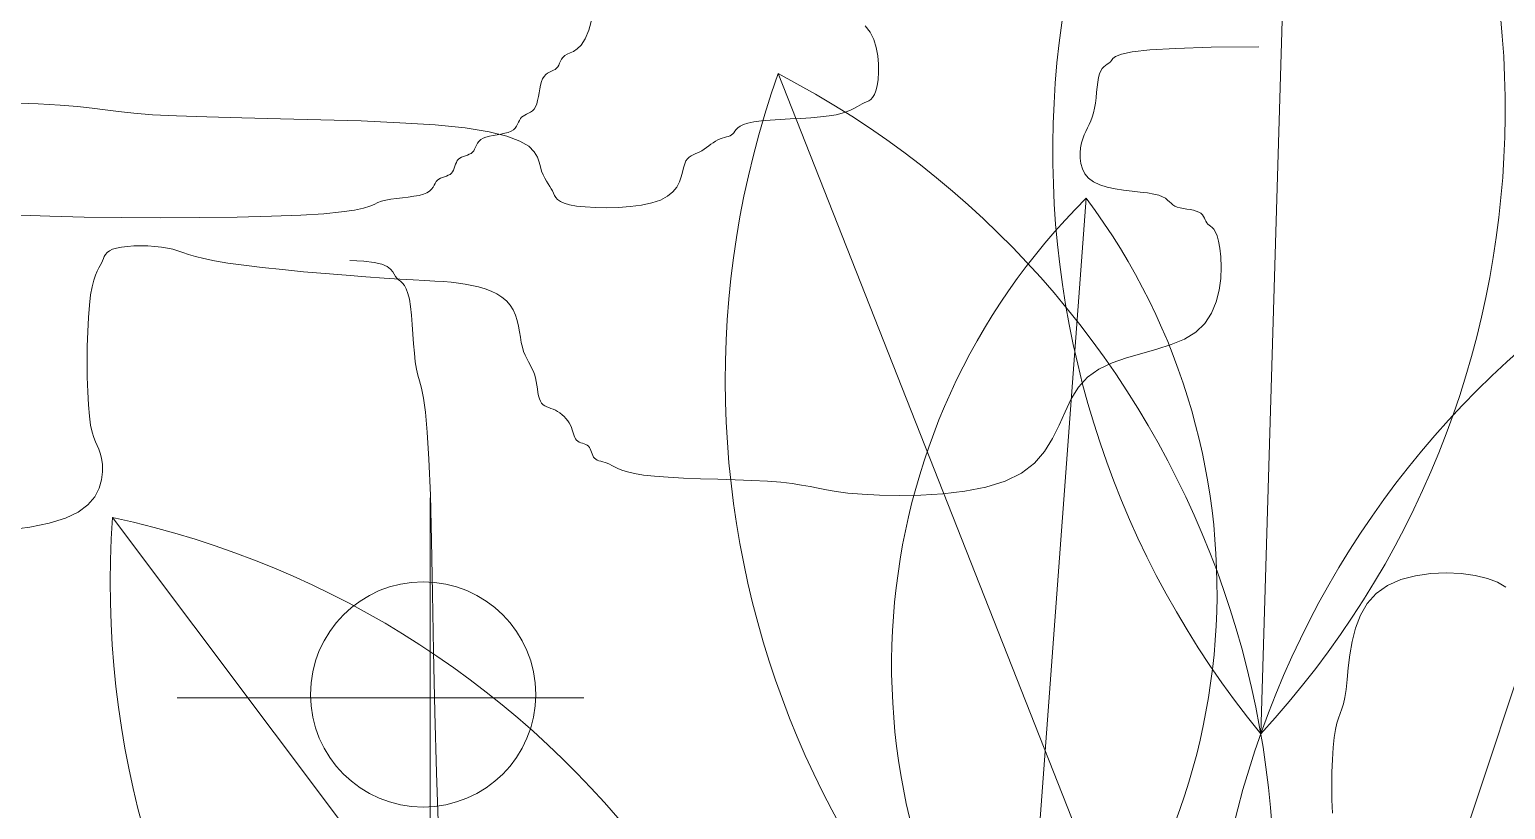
# Model space of a CAD drawing. Header units: millimetres. Extents: x 42 to 552, y 43 to 535.
# Drawn here: x 284.6512 to 284.7645, y 504.508 to 504.5679 of the extents above; entities that cross this region are included whole.
import ezdxf

# ---------------------------------------------------------------- set-up
doc = ezdxf.new("R2010")
doc.units = ezdxf.units.MM
doc.header["$LTSCALE"] = 0.75
doc.header["$MEASUREMENT"] = 0
doc.layers.add('Gramado', color=9, linetype='Continuous', lineweight=0)

# ---------------------------------------------------------------- blocks, each defined once
blk = doc.blocks.new('arbusto7vista')
for p, q in [((-0.4366321856655304, 0.7914119196475156), (-0.442236835807762, 0.605933018413694)), ((-0.5163606634823452, 0.7073706040454368), (-0.4482699433393691, 0.5347511128616844)), ((-0.3810045409790916, 0.680447189712666), (-0.4394167996755982, 0.5043170022373289)), ((-0.6185525790797612, 0.6391682694651308), (-0.5072094046101085, 0.4907212000931196)), ((-0.5022348687479052, 0.3842953704480294), (-0.5029959708919876, 0.3852596074803643)), ((-0.5016685512302388, 0.3831689253167951), (-0.5022348687479052, 0.3842953704480294)), ((-0.5012753758067845, 0.381934341452947), (-0.5016685512302388, 0.3831689253167951)), ((-0.5010336999452534, 0.3806456882228133), (-0.5012753758067845, 0.381934341452947)), ((-0.4636181405247726, 0.3809146772505585), (-0.4645226302214098, 0.3805699928180246)), ((-0.4619615657172176, 0.3812512514611655), (-0.4636181405247726, 0.3809146772505585)), ((-0.4592877817949272, 0.3815553847840079), (-0.4619615657172176, 0.3812512514611655)), ((-0.4553316647539702, 0.3818027465532339), (-0.4592877817949272, 0.3815553847840079)), ((-0.4498280905905006, 0.3819690061030485), (-0.4553316647539702, 0.3818027465532339)), ((-0.4425119353006721, 0.3820298327676142), (-0.4498280905905006, 0.3819690061030485)), ((-0.5009218811134133, 0.3793570349926796), (-0.5010336999452534, 0.3806456882228133)), ((-0.5009182767790321, 0.3781224511288457), (-0.5009218811134133, 0.3793570349926796)), ((-0.4665643180208292, 0.3786883993671069), (-0.466789770628651, 0.3783355918007629)), ((-0.4663172219626119, 0.3789601010539627), (-0.4665643180208292, 0.3786883993671069)), ((-0.4660593041792254, 0.3791750281371975), (-0.4663172219626119, 0.3789601010539627)), ((-0.4658013863958672, 0.3793575118926213), (-0.4660593041792254, 0.3791750281371975)), ((-0.4655542903376499, 0.3795318835960728), (-0.4658013863958672, 0.3793575118926213)), ((-0.4653288377297997, 0.3797224745233905), (-0.4655542903376499, 0.3795318835960728)), ((-0.4651358502974858, 0.3799536159504129), (-0.4653288377297997, 0.3797224745233905)), ((-0.4649401588110322, 0.3802415288293588), (-0.4651358502974858, 0.3799536159504129)), ((-0.4645226302214098, 0.3805699928180246), (-0.4649401588110322, 0.3802415288293588)), ((-0.5011491414736042, 0.3760317689652624), (-0.5010012444098493, 0.3769960059975972)), ((-0.5010012444098493, 0.3769960059975972), (-0.5009182767790321, 0.3781224511288457)), ((-0.4672569078200581, 0.3766157094185019), (-0.4673561055138293, 0.3758578254118703)), ((-0.4671360657578134, 0.3772978949702974), (-0.4672569078200581, 0.3766157094185019)), ((-0.4669827580609933, 0.3778773470791066), (-0.4671360657578134, 0.3772978949702974)), ((-0.466789770628651, 0.3783355918007629), (-0.4669827580609933, 0.3778773470791066)), ((-0.5021303063263929, 0.3739555033473323), (-0.5018390243878912, 0.3742636998637607)), ((-0.5018390243878912, 0.3742636998637607), (-0.501574795385153, 0.3746908484370266)), ((-0.501574795385153, 0.3746908484370266), (-0.5013430306398448, 0.3752693908699314)), ((-0.5013430306398448, 0.3752693908699314), (-0.5011491414736042, 0.3760317689652624)), ((-0.4675328528605291, 0.3742231019866864), (-0.4676320450456615, 0.3734003325444633)), ((-0.4674444801052857, 0.3750512779385389), (-0.4675328528605291, 0.3742231019866864)), ((-0.4673561055138293, 0.3758578254118703), (-0.4674444801052857, 0.3750512779385389)), ((-0.6342118953977263, 0.3734102953128513), (-0.6299663356157623, 0.3732634017945031)), ((-0.6299663356157623, 0.3732634017945031), (-0.6265918910466155, 0.3730705478609337)), ((-0.6265918910466155, 0.3730705478609337), (-0.6239208310707625, 0.3728452512095686)), ((-0.6239208310707625, 0.3728452512095686), (-0.621704265190175, 0.3725983260796824)), ((-0.621704265190175, 0.3725983260796824), (-0.61969330290691, 0.3723405867105214)), ((-0.61969330290691, 0.3723405867105214), (-0.6176390537229111, 0.3720828473413746)), ((-0.6176390537229111, 0.3720828473413746), (-0.6152926271402066, 0.3718359222114884)), ((-0.6152926271402066, 0.3718359222114884), (-0.6124051326607969, 0.3716106255601233)), ((-0.5074282155324283, 0.3716106255601233), (-0.5065093092633219, 0.3718359222114884)), ((-0.5065093092633219, 0.3718359222114884), (-0.5057527251994429, 0.3720828473413746)), ((-0.5057527251994429, 0.3720828473413746), (-0.5051314090278538, 0.3723405867105214)), ((-0.5051314090278538, 0.3723405867105214), (-0.5046183064355887, 0.3725983260796824)), ((-0.5046183064355887, 0.3725983260796824), (-0.5041863631097101, 0.3728452512095686)), ((-0.5041863631097101, 0.3728452512095686), (-0.503808524737309, 0.3730705478609337)), ((-0.503808524737309, 0.3730705478609337), (-0.5034577370054194, 0.3732634017945031)), ((-0.5034577370054194, 0.3732634017945031), (-0.503112356540214, 0.3734202081113409)), ((-0.503112356540214, 0.3734202081113409), (-0.5027723837241922, 0.3735661992739097)), ((-0.5027723837241922, 0.3735661992739097), (-0.5024432298790487, 0.3737338170849824)), ((-0.5024432298790487, 0.3737338170849824), (-0.5021303063263929, 0.3739555033473323)), ((-0.4679061727701708, 0.3718791531414922), (-0.4680991438295905, 0.371226702731775)), ((-0.4677528779268414, 0.3726100046000056), (-0.4679061727701708, 0.3718791531414922)), ((-0.4676320450456615, 0.3734003325444633), (-0.4677528779268414, 0.3726100046000056)), ((-0.6124051326607969, 0.3716106255601233), (-0.6087276797867105, 0.3714177716265539)), ((-0.6087276797867105, 0.3714177716265539), (-0.6040961451401188, 0.371262767581257)), ((-0.6040961451401188, 0.371262767581257), (-0.5986854738239913, 0.3711293923194887)), ((-0.5986854738239913, 0.3711293923194887), (-0.5927553780615256, 0.3709960176677356)), ((-0.5927553780615256, 0.3709960176677356), (-0.5865655700758907, 0.3708410154524557)), ((-0.5865655700758907, 0.3708410154524557), (-0.5803757620902559, 0.3706427575001356)), ((-0.5803757620902559, 0.3706427575001356), (-0.5744456663277901, 0.3703796156372476)), ((-0.5744456663277901, 0.3703796156372476), (-0.5690349950116627, 0.370029961690264)), ((-0.5690349950116627, 0.370029961690264), (-0.5644034603650709, 0.3695721674856713)), ((-0.5644034603650709, 0.3695721674856713), (-0.5607449447449255, 0.3689927154276944)), ((-0.5228162301705765, 0.3693144020894579), (-0.5225610281472086, 0.3695721414586188)), ((-0.5225610281472086, 0.3695721414586188), (-0.5221976107082469, 0.3698298808277656)), ((-0.5221976107082469, 0.3698298808277656), (-0.5216881031928153, 0.370076805957666)), ((-0.5216881031928153, 0.370076805957666), (-0.5209946309398958, 0.370302102609017)), ((-0.5209946309398958, 0.370302102609017), (-0.5200793192885556, 0.3704949565425864)), ((-0.5200793192885556, 0.3704949565425864), (-0.5189205257065055, 0.3706481582655101)), ((-0.5189205257065055, 0.3706481582655101), (-0.5175615361764301, 0.3707689172706381)), ((-0.5175615361764301, 0.3707689172706381), (-0.516061868809544, 0.370868047797245)), ((-0.516061868809544, 0.370868047797245), (-0.5144810417172323, 0.3709563640845772)), ((-0.5144810417172323, 0.3709563640845772), (-0.512878573010795, 0.3710446803719094)), ((-0.512878573010795, 0.3710446803719094), (-0.5113139808015035, 0.3711438108985021)), ((-0.5113139808015035, 0.3711438108985021), (-0.5098467832007145, 0.3712645699036301)), ((-0.5098467832007145, 0.3712645699036301), (-0.5085364983196996, 0.3714177716265539)), ((-0.5085364983196996, 0.3714177716265539), (-0.5074282155324283, 0.3716106255601233)), ((-0.4688295483068146, 0.3695721447119951), (-0.4690874442086397, 0.3690494645634601)), ((-0.468571652404961, 0.3700948260805461), (-0.4688295483068146, 0.3695721447119951)), ((-0.4683245773101987, 0.37063913623264), (-0.468571652404961, 0.3700948260805461)), ((-0.4680991438295905, 0.371226702731775), (-0.4683245773101987, 0.37063913623264)), ((-0.5607449447449255, 0.3689927154276944), (-0.55799001104333, 0.3683105302317387)), ((-0.55799001104333, 0.3683105302317387), (-0.5560033922860725, 0.3675526471909478)), ((-0.5560033922860725, 0.3675526471909478), (-0.5546498214989697, 0.3667461015984941)), ((-0.5266586243791664, 0.3670614991184635), (-0.5263123361358168, 0.3673084103198079)), ((-0.5263123361358168, 0.3673084103198079), (-0.5259660506467867, 0.3675336942626473)), ((-0.5259660506467867, 0.3675336942626473), (-0.5256197683711434, 0.3677265373177221)), ((-0.5256197683711434, 0.3677265373177221), (-0.5252743913488018, 0.3678797304496868)), ((-0.5252743913488018, 0.3678797304496868), (-0.524934427943407, 0.3680004829988945)), ((-0.524934427943407, 0.3680004829988945), (-0.5246052880993943, 0.368099608899584)), ((-0.5246052880993943, 0.368099608899584), (-0.5242923817612279, 0.3681879220860367)), ((-0.5242923817612279, 0.3681879220860367), (-0.5240011188734286, 0.3682762364925054)), ((-0.5240011188734286, 0.3682762364925054), (-0.5237369093804887, 0.3683753660532574)), ((-0.5237369093804887, 0.3683753660532574), (-0.5235051632268437, 0.3684961247025598)), ((-0.5235051632268437, 0.3684961247025598), (-0.5233112903569861, 0.3686493263746513)), ((-0.5233112903569861, 0.3686493263746513), (-0.5231534866145182, 0.3688421803082065)), ((-0.5231534866145182, 0.3688421803082065), (-0.5230010914393688, 0.3690674769595716)), ((-0.5230010914393688, 0.3690674769595716), (-0.5228162301705765, 0.3693144020894579)), ((-0.4697529238434299, 0.3672651558027837), (-0.4699008079772113, 0.3665343152227649)), ((-0.4695599527840386, 0.3679175976723741), (-0.4697529238434299, 0.3672651558027837)), ((-0.469334519303402, 0.3685051580714287), (-0.4695599527840386, 0.3679175976723741)), ((-0.4690874442086397, 0.3690494645634601), (-0.469334519303402, 0.3685051580714287)), ((-0.5546498214989697, 0.3667461015984941), (-0.5537940317078665, 0.3659179287475069)), ((-0.5537940317078665, 0.3659179287475069), (-0.5533007559385794, 0.365095163931187)), ((-0.5533007559385794, 0.365095163931187), (-0.5530347272169536, 0.3643048424426638)), ((-0.5302730710245669, 0.3648428808890571), (-0.530008840568172, 0.3651060217860902)), ((-0.530008840568172, 0.3651060217860902), (-0.5297175557988396, 0.3653042778575468)), ((-0.5297175557988396, 0.3653042778575468), (-0.5294046275791402, 0.3654592769719471)), ((-0.5294046275791402, 0.3654592769719471), (-0.5290754667716726, 0.365592646997797)), ((-0.5290754667716726, 0.365592646997797), (-0.5287354842390357, 0.3657260158036451)), ((-0.5287354842390357, 0.3657260158036451), (-0.5283900908438284, 0.3658810112579829)), ((-0.5283900908438284, 0.3658810112579829), (-0.528043795714666, 0.3660738543130577)), ((-0.528043795714666, 0.3660738543130577), (-0.527697501044571, 0.3662991382558971)), ((-0.527697501044571, 0.3662991382558971), (-0.5273512072925826, 0.3665460494572415)), ((-0.5273512072925826, 0.3665460494572415), (-0.527004914917768, 0.3668037742878596)), ((-0.527004914917768, 0.3668037742878596), (-0.5266586243791664, 0.3670614991184635)), ((-0.4699008079772113, 0.3665343152227649), (-0.469983765891385, 0.365743999986833)), ((-0.469983765891385, 0.365743999986833), (-0.4699801545946798, 0.3649212444731376)), ((-0.5530347272169536, 0.3643048424426638), (-0.5528606785687771, 0.3635739995751095)), ((-0.5528606785687771, 0.3635739995751095), (-0.5526676911364632, 0.3629233623154278)), ((-0.5526676911364632, 0.3629233623154278), (-0.552442238528613, 0.3623484244256048)), ((-0.5312181600937151, 0.3620402435152528), (-0.5310161603717631, 0.3627810049763838)), ((-0.5310161603717631, 0.3627810049763838), (-0.5308574438780909, 0.3634568822219393)), ((-0.5308574438780909, 0.3634568822219393), (-0.5306987255482056, 0.3640354331441387)), ((-0.5306987255482056, 0.3640354331441387), (-0.5305048363054539, 0.3644932272979133)), ((-0.5305048363054539, 0.3644932272979133), (-0.5302730710245669, 0.3648428808890571)), ((-0.4699801545946798, 0.3649212444731376), (-0.4698683310958245, 0.3640930830598421)), ((-0.4698683310958245, 0.3640930830598421), (-0.4696266524034627, 0.3632865501250677)), ((-0.4696266524034627, 0.3632865501250677), (-0.4692334755263232, 0.3625286800469638)), ((-0.552442238528613, 0.3623484244256048), (-0.5521951424704241, 0.3618383713613724)), ((-0.5521951424704241, 0.3618383713613724), (-0.5519372246870375, 0.3613823885784484)), ((-0.5519372246870375, 0.3613823885784484), (-0.551679306903651, 0.3609696615325646)), ((-0.551679306903651, 0.3609696615325646), (-0.5514322108454621, 0.3605893756794529)), ((-0.5514322108454621, 0.3605893756794529), (-0.5512067582376119, 0.3602307164748453)), ((-0.5325167092742049, 0.3597530749162701), (-0.5319251494804291, 0.3604938363774011)), ((-0.5319251494804291, 0.3604938363774011), (-0.5315067281084396, 0.3612670399463269)), ((-0.5315067281084396, 0.3612670399463269), (-0.5312181600937151, 0.3620402435152528)), ((-0.4692334755263232, 0.3625286800469638), (-0.4686671574731065, 0.361846507203694)), ((-0.4686671574731065, 0.361846507203694), (-0.4679060552525129, 0.3612670659733794)), ((-0.4679060552525129, 0.3612670659733794), (-0.4669411508367034, 0.3608092803597316)), ((-0.4669411508367034, 0.3608092803597316), (-0.4658139260519363, 0.3604596328686824)), ((-0.4658139260519363, 0.3604596328686824), (-0.4645784876877883, 0.3601964956316976)), ((-0.5512067582376119, 0.3602307164748453), (-0.551013770805298, 0.3598828693744736)), ((-0.551013770805298, 0.3598828693744736), (-0.5508550524753844, 0.3595377234955492)), ((-0.5508550524753844, 0.3595377234955492), (-0.5506963359817121, 0.3591979826012306)), ((-0.5506963359817121, 0.3591979826012306), (-0.5504943362597601, 0.3588690541161412)), ((-0.5504943362597601, 0.3588690541161412), (-0.5502057682450356, 0.3585563454649332)), ((-0.5502057682450356, 0.3585563454649332), (-0.5497873468730461, 0.3582652640722301)), ((-0.5497873468730461, 0.3582652640722301), (-0.5491957870792703, 0.3580012173626841)), ((-0.5357432309195644, 0.3580426549171278), (-0.5343923843849723, 0.3584986467485152)), ((-0.5343923843849723, 0.3584986467485152), (-0.5333246925542028, 0.3590771976707146)), ((-0.5333246925542028, 0.3590771976707146), (-0.5325167092742049, 0.3597530749162701)), ((-0.4645784876877883, 0.3601964956316976), (-0.4632889425339783, 0.3599982407802571)), ((-0.4632889425339783, 0.3599982407802571), (-0.4619993973801968, 0.3598432404458407)), ((-0.4619993973801968, 0.3598432404458407), (-0.4607639590160488, 0.3597098667599283)), ((-0.4607639590160488, 0.3597098667599283), (-0.4596367342312533, 0.3595764918539999)), ((-0.4596367342312533, 0.3595764918539999), (-0.4586718298154722, 0.3594214878595352)), ((-0.4586718298154722, 0.3594214878595352), (-0.4579080223165874, 0.3592286339259658)), ((-0.4579080223165874, 0.3592286339259658), (-0.4573227673154463, 0.3590033372746149)), ((-0.4573227673154463, 0.3590033372746149), (-0.456878190151059, 0.3587564121447144)), ((-0.456878190151059, 0.3587564121447144), (-0.4565364161624643, 0.3584986727755677)), ((-0.4565364161624643, 0.3584986727755677), (-0.4562595706887294, 0.3582409334064067)), ((-0.4562595706887294, 0.3582409334064067), (-0.4560097790688928, 0.3579940082765205)), ((-0.5491957870792703, 0.3580012173626841), (-0.5483878037992724, 0.3577696127609329)), ((-0.5483878037992724, 0.3577696127609329), (-0.5473201119685314, 0.3575758576916002)), ((-0.5473201119685314, 0.3575758576916002), (-0.5459692654339108, 0.3574262606642549)), ((-0.5459692654339108, 0.3574262606642549), (-0.5443911736878704, 0.3573307345282473)), ((-0.5443911736878704, 0.3573307345282473), (-0.5426615851341978, 0.3573000932178161)), ((-0.5426615851341978, 0.3573000932178161), (-0.5408562481767376, 0.3573451506672143)), ((-0.5408562481767376, 0.3573451506672143), (-0.5390509112192774, 0.3574767208107374)), ((-0.5390509112192774, 0.3574767208107374), (-0.5373213226656048, 0.3577056175826101)), ((-0.5373213226656048, 0.3577056175826101), (-0.5357432309195644, 0.3580426549171278)), ((-0.4560097790688928, 0.3579940082765205), (-0.4557491666419651, 0.3577687116251553)), ((-0.4557491666419651, 0.3577687116251553), (-0.4554398587470132, 0.3575758576916002)), ((-0.4554398587470132, 0.3575758576916002), (-0.4550539002552796, 0.3574226560195086)), ((-0.4550539002552796, 0.3574226560195086), (-0.4546030141668211, 0.3573018973702204)), ((-0.4546030141668211, 0.3573018973702204), (-0.4541088430138416, 0.3572027678094685)), ((-0.4541088430138416, 0.3572027678094685), (-0.4535930293286299, 0.3571144534029855)), ((-0.4535930293286299, 0.3571144534029855), (-0.4530772156434182, 0.3570261402165329)), ((-0.4530772156434182, 0.3570261402165329), (-0.452583044490467, 0.3569270143158434)), ((-0.452583044490467, 0.3569270143158434), (-0.4521321584019802, 0.3568062617666357)), ((-0.4521321584019802, 0.3568062617666357), (-0.4517461999102466, 0.3566530686346709)), ((-0.4517461999102466, 0.3566530686346709), (-0.451440499180535, 0.3564602255796103)), ((-0.451440499180535, 0.3564602255796103), (-0.4512051369101187, 0.3562349416367567)), ((-0.4512051369101187, 0.3562349416367567), (-0.4510238814293928, 0.3559880304354124)), ((-0.4510238814293928, 0.3559880304354124), (-0.4508805010686672, 0.3557303056048084)), ((-0.4508805010686672, 0.3557303056048084), (-0.4507587641583086, 0.3554725807741903)), ((-0.4507587641583086, 0.3554725807741903), (-0.4506424390286554, 0.355225669572846)), ((-0.4506424390286554, 0.355225669572846), (-0.4505152940100174, 0.3550003856300066)), ((-0.4505152940100174, 0.3550003856300066), (-0.4503610974327614, 0.3548075425749317)), ((-0.4503610974327614, 0.3548075425749317), (-0.4501681263733417, 0.3546489424758335)), ((-0.4501681263733417, 0.3546489424758335), (-0.4499426928927051, 0.3544903411567191)), ((-0.4499426928927051, 0.3544903411567191), (-0.4496956177979428, 0.3542884828805484)), ((-0.4496956177979428, 0.3542884828805484), (-0.4494377218961176, 0.3540001119102669)), ((-0.4494377218961176, 0.3540001119102669), (-0.4491798259942925, 0.3535819725088487)), ((-0.6162809275192558, 0.3513758500084663), (-0.6171890309608727, 0.3512677076158184)), ((-0.6152754313053492, 0.3514407354440579), (-0.6162809275192558, 0.3513758500084663)), ((-0.6142104178982493, 0.3514623639225931), (-0.6152754313053492, 0.3514407354440579)), ((-0.6131237628770236, 0.3514407354440579), (-0.6142104178982493, 0.3514623639225931)), ((-0.6120533418206833, 0.3513758500084663), (-0.6131237628770236, 0.3514407354440579)), ((-0.6110370303083812, 0.3512677076158184), (-0.6120533418206833, 0.3513758500084663)), ((-0.4491798259942925, 0.3535819725088487), (-0.4489327508995302, 0.3529908089392251)), ((-0.4489327508995302, 0.3529908089392251), (-0.4487073174188936, 0.3521833654643842)), ((-0.4487073174188936, 0.3521833654643842), (-0.4485143463594738, 0.3511163863472433)), ((-0.6201144222123105, 0.3491544424621509), (-0.6202704224104423, 0.3488092965832266)), ((-0.6199746518476275, 0.3494941833564695), (-0.6201144222123105, 0.3491544424621509)), ((-0.6198240579215906, 0.3498231118415589), (-0.6199746518476275, 0.3494941833564695)), ((-0.6196355870392836, 0.3501358204927669), (-0.6198240579215906, 0.3498231118415589)), ((-0.6193821858059323, 0.3504269018854558), (-0.6196355870392836, 0.3501358204927669)), ((-0.6190368008267058, 0.3506909485950018), (-0.6193821858059323, 0.3504269018854558)), ((-0.6185723787067161, 0.3509225531967672), (-0.6190368008267058, 0.3506909485950018)), ((-0.6179618660511608, 0.3511163082661), (-0.6185723787067161, 0.3509225531967672)), ((-0.6171890309608727, 0.3512677076158184), (-0.6179618660511608, 0.3511163082661)), ((-0.6101127039190999, 0.3511163082661), (-0.6110370303083812, 0.3512677076158184)), ((-0.6092993005954384, 0.3509225531967672), (-0.6101127039190999, 0.3511163082661)), ((-0.6085400077338647, 0.3506909485950018), (-0.6092993005954384, 0.3509225531967672)), ((-0.6077590750943784, 0.3504269018854558), (-0.6085400077338647, 0.3506909485950018)), ((-0.606880752436922, 0.3501358204927669), (-0.6077590750943784, 0.3504269018854558)), ((-0.6058292895215232, 0.3498231118415589), (-0.606880752436922, 0.3501358204927669)), ((-0.6045289361080961, 0.3494941833564695), (-0.6058292895215232, 0.3498231118415589)), ((-0.6029039419566686, 0.3491544424621509), (-0.6045289361080961, 0.3494941833564695)), ((-0.6008785568271833, 0.3488092965832266), (-0.6029039419566686, 0.3491544424621509)), ((-0.4485143463594738, 0.3511163863472433), (-0.4483700693144215, 0.3497664414477839)), ((-0.4483700693144215, 0.3497664414477839), (-0.448312361021209, 0.3481894030138193)), ((-0.6211937979470576, 0.3469637314829015), (-0.6214516938489112, 0.346177923705028)), ((-0.6209359020452325, 0.3475765163126141), (-0.6211937979470576, 0.3469637314829015)), ((-0.6206888269504702, 0.348059534541207), (-0.6209359020452325, 0.3475765163126141)), ((-0.6204633934698336, 0.3484560425157213), (-0.6206888269504702, 0.348059534541207)), ((-0.6202704224104423, 0.3488092965832266), (-0.6204633934698336, 0.3484560425157213)), ((-0.5984076911161935, 0.3484641529918378), (-0.6008785568271833, 0.3488092965832266)), ((-0.5955688977664977, 0.3481244183500962), (-0.5984076911161935, 0.3484641529918378)), ((-0.5924703903573914, 0.3477954991676597), (-0.5955688977664977, 0.3481244183500962)), ((-0.5892203824682269, 0.347482801954115), (-0.5924703903573914, 0.3477954991676597)), ((-0.5859270876783853, 0.3471917332191055), (-0.5892203824682269, 0.347482801954115)), ((-0.582698719567162, 0.3469276994722463), (-0.5859270876783853, 0.3471917332191055)), ((-0.5796434917139095, 0.3466961072231669), (-0.582698719567162, 0.3469276994722463)), ((-0.448312361021209, 0.3481894030138193), (-0.4483845070033396, 0.3464609688901987)), ((-0.6216987689436735, 0.345175836631924), (-0.6219242024242817, 0.3439142139165341)), ((-0.6214516938489112, 0.346177923705028), (-0.6216987689436735, 0.345175836631924)), ((-0.5768696176979802, 0.3465023629814965), (-0.5796434917139095, 0.3466961072231669)), ((-0.5744591595908162, 0.3463491698495318), (-0.5768696176979802, 0.3465023629814965)), ((-0.5723895734322468, 0.3462284173003241), (-0.5744591595908162, 0.3463491698495318)), ((-0.5706121637543049, 0.3461292913996346), (-0.5723895734322468, 0.3462284173003241)), ((-0.5690782350889094, 0.3460409782131819), (-0.5706121637543049, 0.3461292913996346)), ((-0.5677390919680647, 0.3459526638067132), (-0.5690782350889094, 0.3460409782131819)), ((-0.5665460389237467, 0.3458535342459612), (-0.5677390919680647, 0.3459526638067132)), ((-0.5654503804879027, 0.3457327755966588), (-0.5665460389237467, 0.3458535342459612)), ((-0.5644034211925089, 0.3455795739245673), (-0.5654503804879027, 0.3457327755966588)), ((-0.5633672866826487, 0.3453840165328614), (-0.5644034211925089, 0.3455795739245673)), ((-0.5623473870558087, 0.34513979567447), (-0.5633672866826487, 0.3453840165328614)), ((-0.5613599535226399, 0.3448415048397635), (-0.5623473870558087, 0.34513979567447)), ((-0.5604212172936798, 0.344483737519127), (-0.5613599535226399, 0.3448415048397635)), ((-0.4486297927844021, 0.3446568369217573), (-0.4490915038879564, 0.3428527049533017)), ((-0.4483845070033396, 0.3464609688901987), (-0.4486297927844021, 0.3446568369217573)), ((-0.6221171734837014, 0.3423497992118314), (-0.6222686647826663, 0.3404618653783587)), ((-0.6219242024242817, 0.3439142139165341), (-0.6221171734837014, 0.3423497992118314)), ((-0.5595474095795794, 0.344061087202931), (-0.5604212172936798, 0.344483737519127)), ((-0.558754761590933, 0.3435681473815606), (-0.5595474095795794, 0.344061087202931)), ((-0.5580595045383347, 0.3429995115453721), (-0.558754761590933, 0.3435681473815606)), ((-0.5574778696324074, 0.3423497731847789), (-0.5580595045383347, 0.3429995115453721)), ((-0.5570197757932647, 0.3416180314181503), (-0.5574778696324074, 0.3423497731847789)), ((-0.4490915038879564, 0.3428527049533017), (-0.4498129258374775, 0.3411242708296811)), ((-0.6222686647826663, 0.3404618653783587), (-0.6223768728533798, 0.338319802107236)), ((-0.5566698927791549, 0.3408214078759784), (-0.5570197757932647, 0.3416180314181503)), ((-0.5564065780578176, 0.3399815298167823), (-0.5566698927791549, 0.3408214078759784)), ((-0.4498129258374775, 0.3411242708296811), (-0.4508373441566107, 0.3395472323957307)), ((-0.6223768728533798, 0.338319802107236), (-0.6224417976957852, 0.3360155282971817)), ((-0.5562081890969921, 0.3391200244990813), (-0.5564065780578176, 0.3399815298167823)), ((-0.5560530833644464, 0.3382585191813803), (-0.5562081890969921, 0.3391200244990813)), ((-0.5559196183279198, 0.3374186411221842), (-0.5560530833644464, 0.3382585191813803)), ((-0.4522080443688026, 0.3381972874962571), (-0.4539448657680509, 0.3371240001745548)), ((-0.4508373441566107, 0.3395472323957307), (-0.4522080443688026, 0.3381972874962571)), ((-0.6224417976957852, 0.3360155282971817), (-0.6224634393099393, 0.3336409628469141)), ((-0.5557861514552087, 0.3366220175800123), (-0.5559196183279198, 0.3374186411221842)), ((-0.5556310402140241, 0.3358902758133837), (-0.5557861514552087, 0.3366220175800123)), ((-0.5554380527817102, 0.3352387351304031), (-0.5556310402140241, 0.3358902758133837)), ((-0.4581976433998705, 0.3355613798112813), (-0.4605188159240754, 0.3349098368407653)), ((-0.4559738627297918, 0.3362723992677275), (-0.4581976433998705, 0.3355613798112813)), ((-0.4539448657680509, 0.3371240001745548), (-0.4559738627297918, 0.3362723992677275)), ((-0.6224634393099393, 0.3336409628469141), (-0.6224417976957852, 0.3312880246551657)), ((-0.55521260017386, 0.3346574830375886), (-0.5554380527817102, 0.3352387351304031)), ((-0.5549655041156711, 0.3341302990910577), (-0.55521260017386, 0.3346574830375886)), ((-0.5547075863322846, 0.3336409628469141), (-0.5549655041156711, 0.3341302990910577)), ((-0.554449668548898, 0.3331732538613039), (-0.5547075863322846, 0.3336409628469141)), ((-0.4650637691183874, 0.3334607604996762), (-0.4670927660801283, 0.3325010172001868)), ((-0.4628399884483088, 0.3342366653917139), (-0.4650637691183874, 0.3334607604996762)), ((-0.4605188159240754, 0.3349098368407653), (-0.4628399884483088, 0.3342366653917139)), ((-0.6224417976957852, 0.3312880246551657), (-0.6223768728533798, 0.3290486326206548)), ((-0.5542025724907091, 0.3327109516903022), (-0.554449668548898, 0.3331732538613039)), ((-0.5539771198828589, 0.3322378358900551), (-0.5542025724907091, 0.3327109516903022)), ((-0.553784132450545, 0.3317376860166661), (-0.5539771198828589, 0.3322378358900551)), ((-0.5536308246771853, 0.3311996884917079), (-0.553784132450545, 0.3317376860166661)), ((-0.5535099820793903, 0.3306346571986154), (-0.5536308246771853, 0.3311996884917079)), ((-0.4688295874793766, 0.3312763305287802), (-0.4702129125020633, 0.3297335316957373)), ((-0.4670927660801283, 0.3325010172001868), (-0.4688295874793766, 0.3312763305287802)), ((-0.6223768728533798, 0.3290486326206548), (-0.6222686647826663, 0.3270147056420853)), ((-0.5534107829319339, 0.3300588128862785), (-0.5535099820793903, 0.3306346571986154)), ((-0.5533224055096468, 0.329488376303587), (-0.5534107829319339, 0.3300588128862785)), ((-0.5532340280873882, 0.3289395681994165), (-0.5533224055096468, 0.329488376303587)), ((-0.5531348289399318, 0.3284286093226712), (-0.5532340280873882, 0.3289395681994165)), ((-0.4702129125020633, 0.3297335316957373), (-0.4713257044944896, 0.3279311966104217)), ((-0.6222686647826663, 0.3270147056420853), (-0.6221171734837014, 0.3252781626182184)), ((-0.5530139863421084, 0.3279717204222266), (-0.5531348289399318, 0.3284286093226712)), ((-0.5528606785687771, 0.327585122247001), (-0.5530139863421084, 0.3279717204222266)), ((-0.5526667894025366, 0.3272796285787081), (-0.5528606785687771, 0.327585122247001)), ((-0.5524350246572283, 0.3270444253306124), (-0.5526667894025366, 0.3272796285787081)), ((-0.5521707956545185, 0.3268632914488308), (-0.5524350246572283, 0.3270444253306124)), ((-0.5518795137159884, 0.3267200058794373), (-0.5521707956545185, 0.3268632914488308)), ((-0.5515665901633326, 0.326598347568563), (-0.5518795137159884, 0.3267200058794373)), ((-0.5512374363181891, 0.3264820954623104), (-0.5515665901633326, 0.326598347568563)), ((-0.5508974635021957, 0.3263550285067822), (-0.5512374363181891, 0.3264820954623104)), ((-0.4713257044944896, 0.3279311966104217), (-0.4722869978431277, 0.3259558373569149)), ((-0.6221171734837014, 0.3252781626182184), (-0.6219242024242817, 0.3239029863238159)), ((-0.5505520830369619, 0.3262009256480951), (-0.5508974635021957, 0.3263550285067822)), ((-0.5502067060146487, 0.3260071705787482), (-0.5505520830369619, 0.3262009256480951)), ((-0.5498667426092254, 0.325775565976997), (-0.5502067060146487, 0.3260071705787482)), ((-0.5495376027652128, 0.3255115192674509), (-0.5498667426092254, 0.325775565976997)), ((-0.5492246964270748, 0.3252204378747479), (-0.5495376027652128, 0.3255115192674509)), ((-0.5489334335392755, 0.3249077292235398), (-0.5492246964270748, 0.3252204378747479)), ((-0.5486692240463071, 0.3245788007384505), (-0.5489334335392755, 0.3249077292235398)), ((-0.5484374778926622, 0.3242390598441318), (-0.5486692240463071, 0.3245788007384505)), ((-0.548243605022833, 0.3238939139652075), (-0.5484374778926622, 0.3242390598441318)), ((-0.4722869978431277, 0.3259558373569149), (-0.4732158269343074, 0.3238939660193125)), ((-0.6219242024242817, 0.3239029863238159), (-0.6216987689436735, 0.322841415037999)), ((-0.6216987689436735, 0.322841415037999), (-0.6214516938489112, 0.3220177509159328)), ((-0.6214516938489112, 0.3220177509159328), (-0.6211937979470576, 0.321356296112782)), ((-0.5480903101795036, 0.3235487703738187), (-0.548243605022833, 0.3238939139652075)), ((-0.5479694772983237, 0.3232090357320914), (-0.5480903101795036, 0.3235487703738187)), ((-0.5478702851131629, 0.3228801165496407), (-0.5479694772983237, 0.3232090357320914)), ((-0.5477819123579479, 0.3225674193360959), (-0.5478702851131629, 0.3228801165496407)), ((-0.5476935377664915, 0.3222763506010864), (-0.5477819123579479, 0.3225674193360959)), ((-0.5475943400727203, 0.3220123168542415), (-0.5476935377664915, 0.3222763506010864)), ((-0.5474734980104756, 0.321780724605162), (-0.5475943400727203, 0.3220123168542415)), ((-0.4732158269343074, 0.3238939660193125), (-0.4742312261544726, 0.3218320946817101)), ((-0.6211937979470576, 0.321356296112782), (-0.6209359020452325, 0.3207813527837118)), ((-0.6209359020452325, 0.3207813527837118), (-0.6206888269504702, 0.3202172230839011)), ((-0.6206888269504702, 0.3202172230839011), (-0.6204633934698336, 0.3195882091685149)), ((-0.5473201903136271, 0.3215869803634774), (-0.5474734980104756, 0.321780724605162)), ((-0.5471272028813132, 0.3214337872315127), (-0.5473201903136271, 0.3215869803634774)), ((-0.546901750273463, 0.3213130346823192), (-0.5471272028813132, 0.3214337872315127)), ((-0.5466546542152741, 0.3212139087816155), (-0.546901750273463, 0.3213130346823192)), ((-0.5463967364318876, 0.3211255955951628), (-0.5466546542152741, 0.3212139087816155)), ((-0.546138818648501, 0.3210372811886941), (-0.5463967364318876, 0.3211255955951628)), ((-0.5458917225903122, 0.3209381516279421), (-0.546138818648501, 0.3210372811886941)), ((-0.5456662699824619, 0.320817392978654), (-0.5458917225903122, 0.3209381516279421)), ((-0.545473282550148, 0.3206641913065624), (-0.5456662699824619, 0.320817392978654)), ((-0.5453199748532995, 0.320471337372993), (-0.545473282550148, 0.3206641913065624)), ((-0.5451991327910548, 0.3202460407216421), (-0.5453199748532995, 0.320471337372993)), ((-0.5450999350972836, 0.3199991155917417), (-0.5451991327910548, 0.3202460407216421)), ((-0.5450115605058272, 0.3197413762225949), (-0.5450999350972836, 0.3199991155917417)), ((-0.5449231877506122, 0.3194836368534339), (-0.5450115605058272, 0.3197413762225949)), ((-0.4754522298900383, 0.3198567354281892), (-0.47699787252742, 0.3180544003428736)), ((-0.4742312261544726, 0.3218320946817101), (-0.4754522298900383, 0.3198567354281892)), ((-0.6204633934698336, 0.3195882091685149), (-0.6202704224104423, 0.3188186131927182)), ((-0.6202704224104423, 0.3188186131927182), (-0.6201297524540905, 0.3178543652818888)), ((-0.6201297524540905, 0.3178543652818888), (-0.6200972937818108, 0.3167279074421288)), ((-0.5448239955654515, 0.3192367117235477), (-0.5449231877506122, 0.3194836368534339)), ((-0.5447031626842715, 0.3190114150721826), (-0.5448239955654515, 0.3192367117235477)), ((-0.5445498678409422, 0.3188185611386274), (-0.5447031626842715, 0.3190114150721826)), ((-0.544355994971113, 0.3186653594665358), (-0.5445498678409422, 0.3188185611386274)), ((-0.544124248817468, 0.3185446008172335), (-0.544355994971113, 0.3186653594665358)), ((-0.5438600393244997, 0.3184454712564957), (-0.544124248817468, 0.3185446008172335)), ((-0.5435687764367003, 0.3183571568500128), (-0.5438600393244997, 0.3184454712564957)), ((-0.5432558700985624, 0.3182688436635601), (-0.5435687764367003, 0.3183571568500128)), ((-0.5429267302545213, 0.3181697177628706), (-0.5432558700985624, 0.3182688436635601)), ((-0.5425867668491264, 0.3180489652136629), (-0.5429267302545213, 0.3181697177628706)), ((-0.5422413898268132, 0.3178957720816982), (-0.5425867668491264, 0.3180489652136629)), ((-0.5418869916398137, 0.3177029290266233), (-0.5422413898268132, 0.3178957720816982)), ((-0.5414838947714316, 0.317477645083784), (-0.5418869916398137, 0.3177029290266233)), ((-0.5409834042126533, 0.3172307338824396), (-0.5414838947714316, 0.317477645083784)), ((-0.47699787252742, 0.3180544003428736), (-0.4789871884530328, 0.3165116015098448)), ((-0.6202379744493953, 0.315493309649753), (-0.6206167225126649, 0.3142046418810622)), ((-0.6200972937818108, 0.3167279074421288), (-0.6202379744493953, 0.315493309649753)), ((-0.5403368249545224, 0.3169730090518357), (-0.5409834042126533, 0.3172307338824396)), ((-0.5394954619880821, 0.3167152842212175), (-0.5403368249545224, 0.3169730090518357)), ((-0.5384106203043473, 0.3164683730198732), (-0.5394954619880821, 0.3167152842212175)), ((-0.5370336048943045, 0.3162430890770338), (-0.5384106203043473, 0.3164683730198732)), ((-0.5353157207490256, 0.316050246021959), (-0.5370336048943045, 0.3162430890770338)), ((-0.5332326205170261, 0.3158970528899943), (-0.5353157207490256, 0.316050246021959)), ((-0.5308573474768536, 0.3157763003407865), (-0.5332326205170261, 0.3158970528899943)), ((-0.5282872925645847, 0.315677174440097), (-0.5308573474768536, 0.3157763003407865)), ((-0.5256198467162392, 0.3155888612536444), (-0.5282872925645847, 0.315677174440097)), ((-0.522952400867922, 0.3155005468471757), (-0.5256198467162392, 0.3155888612536444)), ((-0.5203823459556247, 0.3154014172864237), (-0.522952400867922, 0.3155005468471757)), ((-0.5180070729154522, 0.3152806586371355), (-0.5203823459556247, 0.3154014172864237)), ((-0.5159239726834528, 0.315127456965044), (-0.5180070729154522, 0.3152806586371355)), ((-0.5141952671955607, 0.3149346030314746), (-0.5159239726834528, 0.315127456965044)), ((-0.4814968286461578, 0.3152941241787772), (-0.4844339104578808, 0.3143848462616745)), ((-0.4789871884530328, 0.3165116015098448), (-0.4814968286461578, 0.3152941241787772)), ((-0.6212984660273548, 0.3129159741123857), (-0.6223481330493144, 0.3116813763200099)), ((-0.6206167225126649, 0.3142046418810622), (-0.6212984660273548, 0.3129159741123857)), ((-0.5127425023871126, 0.3147093063801094), (-0.5141952671955607, 0.3149346030314746)), ((-0.511452055193331, 0.3144623812502232), (-0.5127425023871126, 0.3147093063801094)), ((-0.5102103025494955, 0.3142046418810622), (-0.511452055193331, 0.3144623812502232)), ((-0.5089036213908003, 0.3139469025119155), (-0.5102103025494955, 0.3142046418810622)), ((-0.5074183886524963, 0.313699977382015), (-0.5089036213908003, 0.3139469025119155)), ((-0.5056409812698348, 0.3134746807306641), (-0.5074183886524963, 0.313699977382015)), ((-0.5034577761779815, 0.3132818267970947), (-0.5056409812698348, 0.3134746807306641)), ((-0.5007966318323724, 0.3131367356011197), (-0.5034577761779815, 0.3132818267970947)), ((-0.4977513327688996, 0.3130727502846185), (-0.5007966318323724, 0.3131367356011197)), ((-0.4944571450436399, 0.3131277197700086), (-0.4977513327688996, 0.3130727502846185)), ((-0.4910493347126703, 0.3133394929797078), (-0.4944571450436399, 0.3131277197700086)), ((-0.4876631678320678, 0.3137459188361191), (-0.4910493347126703, 0.3133394929797078)), ((-0.4844339104578808, 0.3143848462616745), (-0.4876631678320678, 0.3137459188361191)), ((-0.6238306516343073, 0.3105549184802499), (-0.6258109498381259, 0.3095906705694063)), ((-0.6223481330493144, 0.3116813763200099), (-0.6238306516343073, 0.3105549184802499)), ((-0.569780101976022, 0.2508837735556142), (-0.5697801019760504, 0.3127614567897297)), ((-0.6283196882208415, 0.3088282838831304), (-0.6312504573595277, 0.3082497349942912)), ((-0.6258109498381259, 0.3095906705694063), (-0.6283196882208415, 0.3088282838831304)), ((-0.6312504573595277, 0.3082497349942912), (-0.634462580335537, 0.3078225817951221)), ((-0.4245054464028328, 0.2980557683173259), (-0.422767723193175, 0.2992714433260204)), ((-0.422767723193175, 0.2992714433260204), (-0.4207324135583974, 0.3001681049864828)), ((-0.4207324135583974, 0.3001681049864828), (-0.4184914984901411, 0.3007727882868778)), ((-0.4184914984901411, 0.3007727882868778), (-0.4161369589799619, 0.3011125282153557)), ((-0.4161369589799619, 0.3011125282153557), (-0.4137607760194157, 0.3012143597600669)), ((-0.4137607760194157, 0.3012143597600669), (-0.4114549306000868, 0.3011053179091618)), ((-0.4114549306000868, 0.3011053179091618), (-0.4093114037135592, 0.3008124376508192)), ((-0.4093114037135592, 0.3008124376508192), (-0.4074221763514174, 0.300362753973161)), ((-0.4074221763514174, 0.300362753973161), (-0.4058575869729566, 0.2997751913882354)), ((-0.4058575869729566, 0.2997751913882354), (-0.4046014039085435, 0.2990362325036529)), ((-0.4258779500829064, 0.2965129694842972), (-0.4245054464028328, 0.2980557683173259)), ((-0.4276706805155186, 0.2927352751454606), (-0.4269149926769273, 0.2947106343989816)), ((-0.4269149926769273, 0.2947106343989816), (-0.4258779500829064, 0.2965129694842972)), ((-0.4281991199293032, 0.2906734038078582), (-0.4276706805155186, 0.2927352751454606)), ((-0.4285544172489324, 0.2886115324702558), (-0.4281991199293032, 0.2906734038078582)), ((-0.4287906788049725, 0.2866361732167491), (-0.4285544172489324, 0.2886115324702558)), ((-0.4289620109280463, 0.2848338381314335), (-0.4287906788049725, 0.2866361732167491)), ((-0.4291225199488053, 0.2832910392983905), (-0.4289620109280463, 0.2848338381314335)), ((-0.546195985369792, 0.2819938130585911), (-0.6086364505030701, 0.2819938130587332)), ((-0.4297879995835956, 0.2803063737696334), (-0.4295409244888333, 0.2810994002413167)), ((-0.4295409244888333, 0.2810994002413167), (-0.4293154910082251, 0.2820654514912064)), ((-0.4293154910082251, 0.2820654514912064), (-0.4291225199488053, 0.2832910392983905)), ((-0.4305508664820366, 0.2781003252328418), (-0.4303037913872743, 0.2788933480444769)), ((-0.4303037913872743, 0.2788933480444769), (-0.4300458954854207, 0.27959986029704)), ((-0.4300458954854207, 0.27959986029704), (-0.4297879995835956, 0.2803063737696334)), ((-0.4309692710220645, 0.2759087008159753), (-0.4307762999626448, 0.2771342800830325)), ((-0.4307762999626448, 0.2771342800830325), (-0.4305508664820366, 0.2781003252328418)), ((-0.4312289703917429, 0.2725563809918015), (-0.4311207623210578, 0.2743650116748313)), ((-0.4311207623210578, 0.2743650116748313), (-0.4309692710220645, 0.2759087008159753)), ((-0.4312938952341483, 0.2705639131213218), (-0.4312289703917429, 0.2725563809918015)), ((-0.4313155368483024, 0.2684687124178566), (-0.4312938952341483, 0.2705639131213218)), ((-0.4312938952341483, 0.2663518832358704), (-0.4313155368483024, 0.2684687124178566)), ((-0.4312289703917429, 0.2642945299298134), (-0.4312938952341483, 0.2663518832358704))]:
    blk.add_line(p, q)
blk.add_circle((-0.5708677038745407, 0.2825311990847581), 0.01730244734295469)
for centre, start, end in [((-0.3327553898390647, 0.6954489263735724), 137.2677700299597, 219.2706490201171), ((-0.5461136316342277, 0.7018960116876798), 317.2677700299574, 39.27064902011477), ((-0.3830323367404276, 0.6602235778670291), 160.525592060156, 242.5284710503145), ((-0.5815982700813151, 0.5818981390401206), 340.5255920601539, 62.52847105031081), ((-0.3089085090658727, 0.558785992235272), 120.6508448383217, 202.6537238284791), ((-0.5115128315888455, 0.6259781997147513), 300.6508448383195, 22.65372382847625), ((-0.4775009148923459, 0.6289843203673229), 175.870402746447, 257.8732817366043), ((-0.6482610687975239, 0.500905149190956), 355.8704027464452, 77.87328173660251)]:
    blk.add_arc(centre, 0.141418827562914, start, end)
blk = doc.blocks.new('arbusto8vista')
for p, q in [((-0.4494404519605553, 0.283531395264859), (-0.450016338599653, 0.2821735293479009)), ((-0.4489150079467947, 0.2854059430611784), (-0.4494404519605553, 0.283531395264859)), ((-0.4506174465513766, 0.2812378302133567), (-0.4512185545031286, 0.280629782764251)), ((-0.450016338599653, 0.2821735293479009), (-0.4506174465513766, 0.2812378302133567)), ((-0.4536114275746854, 0.2790513657608216), (-0.4537785201864608, 0.278751013909087)), ((-0.4534001983543021, 0.2793391154369544), (-0.4536114275746854, 0.2790513657608216)), ((-0.4531259163113361, 0.2796016607618839), (-0.4534001983543021, 0.2793391154369544)), ((-0.4527696652317559, 0.2798263995600223), (-0.4531259163113361, 0.2796016607618839)), ((-0.4523198851559869, 0.280018582534538), (-0.4527696652317559, 0.2798263995600223)), ((-0.4517944411422263, 0.2802548719036224), (-0.4523198851559869, 0.280018582534538)), ((-0.4512185545031286, 0.280629782764251), (-0.4517944411422263, 0.2802548719036224)), ((-0.4560485160589565, 0.2766926585616005), (-0.4563112476294577, 0.276418561242366)), ((-0.4557605622576943, 0.2769037450028549), (-0.4560485160589565, 0.2766926585616005)), ((-0.4554599973410518, 0.2770707238295103), (-0.4557605622576943, 0.2769037450028549)), ((-0.4551594324244093, 0.2772124983049764), (-0.4554599973410518, 0.2770707238295103)), ((-0.4548714786231471, 0.2773479716926346), (-0.4551594324244093, 0.2772124983049764)), ((-0.4546087470526459, 0.2774960472559087), (-0.4548714786231471, 0.2773479716926346)), ((-0.4543838488283143, 0.2776756282581658), (-0.4546087470526459, 0.2774960472559087)), ((-0.4542041405105977, 0.2779003670563043), (-0.4543838488283143, 0.2776756282581658)), ((-0.4540559604403995, 0.2781629123812337), (-0.4542041405105977, 0.2779003670563043)), ((-0.4539203924036883, 0.2784506620573666), (-0.4540559604403995, 0.2781629123812337)), ((-0.4537785201864608, 0.278751013909087), (-0.4539203924036883, 0.2784506620573666)), ((-0.4569712272688093, 0.27451248218334), (-0.4570742152135949, 0.273911778479885)), ((-0.456855626831441, 0.2750879815356058), (-0.4569712272688093, 0.27451248218334)), ((-0.4567148032452337, 0.2756130721854646), (-0.456855626831441, 0.2750879815356058)), ((-0.4565361458537893, 0.2760625497817557), (-0.4567148032452337, 0.2756130721854646)), ((-0.4563112476294577, 0.276418561242366), (-0.4565361458537893, 0.2760625497817557)), ((-0.4574336106560679, 0.2722104847743196), (-0.4576122551939932, 0.2717610071780285)), ((-0.457292796250897, 0.2727355754241785), (-0.4574336106560679, 0.2722104847743196)), ((-0.457177201322196, 0.2733110747764442), (-0.457292796250897, 0.2727355754241785)), ((-0.4570742152135949, 0.273911778479885), (-0.457177201322196, 0.2733110747764442)), ((-0.4599440909169346, 0.269923226809027), (-0.4600922612705176, 0.2696606941926092)), ((-0.4597643955292483, 0.2701479547286709), (-0.4599440909169346, 0.269923226809027)), ((-0.4595395136778109, 0.270327527139969), (-0.4597643955292483, 0.2701479547286709)), ((-0.4592768012345232, 0.2704755962473087), (-0.4595395136778109, 0.270327527139969)), ((-0.458988868396716, 0.2706110650090636), (-0.4592768012345232, 0.2704755962473087)), ((-0.4586883253616065, 0.2707528363836502), (-0.458988868396716, 0.2706110650090636)), ((-0.4583877823265254, 0.2709198133294564), (-0.4586883253616065, 0.2707528363836502)), ((-0.4580998494886899, 0.2711308988048557), (-0.4583877823265254, 0.2709198133294564)), ((-0.4578371370454306, 0.2714049957682505), (-0.4580998494886899, 0.2711308988048557)), ((-0.4576122551939932, 0.2717610071780285), (-0.4578371370454306, 0.2714049957682505)), ((-0.4635307586336239, 0.2674596174832118), (-0.4641318665853476, 0.2673567015966967)), ((-0.4629296506818719, 0.2675625321496966), (-0.4635307586336239, 0.2674596174832118)), ((-0.4623537640427742, 0.2676780474667737), (-0.4629296506818719, 0.2675625321496966)), ((-0.4618283200290136, 0.2678187653050088), (-0.4623537640427742, 0.2676780474667737)), ((-0.4613785399532446, 0.2679972875350103), (-0.4618283200290136, 0.2678187653050088)), ((-0.4610222889501756, 0.2682220154546542), (-0.4613785399532446, 0.2679972875350103)), ((-0.4607480074427599, 0.268484548071072), (-0.4610222889501756, 0.2682220154546542)), ((-0.4605367796760618, 0.268772283818663), (-0.4607480074427599, 0.268484548071072)), ((-0.4603696898950886, 0.2690726211318406), (-0.4605367796760618, 0.268772283818663)), ((-0.4602278223449048, 0.2693729584450182), (-0.4603696898950886, 0.2690726211318406)), ((-0.4600922612705176, 0.2696606941926092), (-0.4602278223449048, 0.2693729584450182)), ((-0.4669692559967018, 0.2652584407323388), (-0.4671174263502849, 0.2649958954073952)), ((-0.4668336949223146, 0.2655461904084575), (-0.4669692559967018, 0.2652584407323388)), ((-0.4666918273721308, 0.2658465422601921), (-0.4668336949223146, 0.2655461904084575)), ((-0.4665247375911576, 0.2661468941119125), (-0.4666918273721308, 0.2658465422601921)), ((-0.4663135098244595, 0.2664346437880454), (-0.4665247375911576, 0.2661468941119125)), ((-0.4660392283170438, 0.2666971891129748), (-0.4663135098244595, 0.2664346437880454)), ((-0.4656829773139748, 0.2669219279111275), (-0.4660392283170438, 0.2666971891129748)), ((-0.4652331972382058, 0.2671004586812415), (-0.4656829773139748, 0.2669219279111275)), ((-0.4647077532244452, 0.2672411826195713), (-0.4652331972382058, 0.2671004586812415)), ((-0.4641318665853476, 0.2673567015966967), (-0.4647077532244452, 0.2672411826195713)), ((-0.4697687210163224, 0.2632084868352393), (-0.4698843159450234, 0.2629207371591065)), ((-0.4696279066111799, 0.263471032160183), (-0.4697687210163224, 0.2632084868352393)), ((-0.4694492620732262, 0.2636957709583214), (-0.4696279066111799, 0.263471032160183)), ((-0.4692243802217888, 0.263874301779282), (-0.4694492620732262, 0.2636957709583214)), ((-0.4689616677785295, 0.2640150260734373), (-0.4692243802217888, 0.263874301779282)), ((-0.468673734940694, 0.2641305460164176), (-0.4689616677785295, 0.2640150260734373)), ((-0.4683731919056129, 0.264233463783782), (-0.468673734940694, 0.2641305460164176)), ((-0.4680726488705034, 0.2643363815511606), (-0.4683731919056129, 0.264233463783782)), ((-0.4677847160326962, 0.2644519014941409), (-0.4680726488705034, 0.2643363815511606)), ((-0.4675220035894085, 0.2645926257882962), (-0.4677847160326962, 0.2644519014941409)), ((-0.4672971217379711, 0.2647711566092568), (-0.4675220035894085, 0.2645926257882962)), ((-0.4671174263502849, 0.2649958954073952), (-0.4672971217379711, 0.2647711566092568)), ((-0.4721900386440723, 0.2607888801008045), (-0.4724527702145735, 0.2606481622625694)), ((-0.4719020848428102, 0.2609043954178674), (-0.4721900386440723, 0.2607888801008045)), ((-0.4716015199261676, 0.2610073100843664), (-0.4719020848428102, 0.2609043954178674)), ((-0.4713009550095251, 0.2611102259708815), (-0.4716015199261676, 0.2610073100843664)), ((-0.4710130012082629, 0.2612257449480069), (-0.4713009550095251, 0.2611102259708815)), ((-0.4707502696377617, 0.2613664688863366), (-0.4710130012082629, 0.2612257449480069)), ((-0.4705253714134301, 0.2615449996564507), (-0.4707502696377617, 0.2613664688863366)), ((-0.4703467140219857, 0.2617697384546034), (-0.4705253714134301, 0.2615449996564507)), ((-0.4702058904357784, 0.2620322837795328), (-0.4703467140219857, 0.2617697384546034)), ((-0.4700902899984101, 0.2623200334556657), (-0.4702058904357784, 0.2620322837795328)), ((-0.4699873020536245, 0.2626203853073861), (-0.4700902899984101, 0.2623200334556657)), ((-0.4698843159450234, 0.2629207371591065), (-0.4699873020536245, 0.2626203853073861)), ((-0.4742960424280511, 0.2585437007585512), (-0.4748298871192844, 0.2583189728389073)), ((-0.4738883024639051, 0.258806233374969), (-0.4742960424280511, 0.2585437007585512)), ((-0.473581445914192, 0.25909396912256), (-0.4738883024639051, 0.258806233374969)), ((-0.4733502514662291, 0.2593943064357376), (-0.473581445914192, 0.25909396912256)), ((-0.4731694978073904, 0.2596946437489152), (-0.4733502514662291, 0.2593943064357376)), ((-0.473013963624993, 0.2599823794965062), (-0.4731694978073904, 0.2596946437489152)), ((-0.4728584276063827, 0.260244912112924), (-0.473013963624993, 0.2599823794965062)), ((-0.4726776684389051, 0.2604696400325679), (-0.4728584276063827, 0.260244912112924)), ((-0.4724527702145735, 0.2606481622625694), (-0.4726776684389051, 0.2604696400325679)), ((-0.9025804314873938, 0.1255105887609318), (-0.8927822956310365, 0.2576933397124321)), ((-0.484043968068363, 0.2561682275640891), (-0.4854426892835022, 0.2558678757123545)), ((-0.4830740064141423, 0.2564685794158095), (-0.484043968068363, 0.2561682275640891)), ((-0.4823877829206538, 0.2567563290919423), (-0.4830740064141423, 0.2564685794158095)), ((-0.4818402761877678, 0.2570188744168718), (-0.4823877829206538, 0.2567563290919423)), ((-0.4812864648152697, 0.2572436132150244), (-0.4818402761877678, 0.2570188744168718)), ((-0.4806118028880633, 0.2574221439851385), (-0.4812864648152697, 0.2572436132150244)), ((-0.479823646431015, 0.2575628679234683), (-0.4806118028880633, 0.2574221439851385)), ((-0.4789598269541102, 0.2576783869005936), (-0.479823646431015, 0.2575628679234683)), ((-0.4780581759672771, 0.2577813027871088), (-0.4789598269541102, 0.2576783869005936)), ((-0.4771565249804439, 0.2578842174536078), (-0.4780581759672771, 0.2577813027871088)), ((-0.4762927055035391, 0.2579997327706707), (-0.4771565249804439, 0.2578842174536078)), ((-0.4755045490464909, 0.2581404506089058), (-0.4762927055035391, 0.2579997327706707)), ((-0.4748298871192844, 0.2583189728389073), (-0.4755045490464909, 0.2581404506089058)), ((-0.5322079165109699, 0.2549164114548006), (-0.536705684522957, 0.2550928419131537)), ((-0.5269535146277917, 0.2547903896988259), (-0.5322079165109699, 0.2549164114548006)), ((-0.5211946901638385, 0.254714776645244), (-0.5269535146277917, 0.2547903896988259)), ((-0.5151836544094976, 0.2546895722940548), (-0.5211946901638385, 0.254714776645244)), ((-0.5091726186551284, 0.254714776645244), (-0.5151836544094976, 0.2546895722940548)), ((-0.5034137941911752, 0.2547903896988259), (-0.5091726186551284, 0.254714776645244)), ((-0.498159392307997, 0.2549164114548006), (-0.5034137941911752, 0.2547903896988259)), ((-0.4936616242960099, 0.2550928419131537), (-0.498159392307997, 0.2549164114548006)), ((-0.4901064959971677, 0.2553175807112922), (-0.4936616242960099, 0.2550928419131537)), ((-0.4874151914597178, 0.2555801260362358), (-0.4901064959971677, 0.2553175807112922)), ((-0.4854426892835022, 0.2558678757123545), (-0.4874151914597178, 0.2555801260362358)), ((-0.4861288197421629, 0.2481028351820811), (-0.4839965679725537, 0.2480319513756513)), ((-0.4839965679725537, 0.2480319513756513), (-0.4823876586702056, 0.2478382023047345)), ((-0.4823876586702056, 0.2478382023047345), (-0.4812201227984474, 0.2475499414919113)), ((-0.4812201227984474, 0.2475499414919113), (-0.4804119913206932, 0.247195522459748)), ((-0.4804119913206932, 0.247195522459748), (-0.4798812952003289, 0.2468032987308248)), ((-0.4798812952003289, 0.2468032987308248), (-0.4795460654007115, 0.2464016238277225)), ((-0.4795460654007115, 0.2464016238277225), (-0.4793243328851986, 0.2460188512729786)), ((-0.4793243328851986, 0.2460188512729786), (-0.4791341286172326, 0.2456833345892022)), ((-0.4791341286172326, 0.2456833345892022), (-0.4789092467657952, 0.2454118756604942)), ((-0.4789092467657952, 0.2454118756604942), (-0.4786465343225359, 0.2451750698171367)), ((-0.4786465343225359, 0.2451750698171367), (-0.4783586014847003, 0.2449319607509466)), ((-0.4783586014847003, 0.2449319607509466), (-0.4780580584495908, 0.244641592153755)), ((-0.4780580584495908, 0.244641592153755), (-0.4777575154145097, 0.2442630077173646)), ((-0.4777575154145097, 0.2442630077173646), (-0.4774695825766742, 0.2437552511336065)), ((-0.4774695825766742, 0.2437552511336065), (-0.4772068701334149, 0.2430773660943117)), ((-0.4772068701334149, 0.2430773660943117), (-0.4769819882819775, 0.2421883962912972)), ((-0.4769819882819775, 0.2421883962912972), (-0.4768033438205634, 0.2410647131790711)), ((-0.4768033438205634, 0.2410647131790711), (-0.4766625299509712, 0.2397519992629213)), ((-0.4766625299509712, 0.2397519992629213), (-0.4765469364759269, 0.2383132648108131)), ((-0.4765469364759269, 0.2383132648108131), (-0.4764439531981566, 0.2368115200907255)), ((-0.4764439531981566, 0.2368115200907255), (-0.4763409699203862, 0.2353097753706521)), ((-0.4763409699203862, 0.2353097753706521), (-0.4762253764453703, 0.2338710409185438)), ((-0.4762253764453703, 0.2338710409185438), (-0.4760845625757781, 0.2325583270023799)), ((-0.4760845625757781, 0.2325583270023799), (-0.4759059181143357, 0.2314346438901538)), ((-0.4759059181143357, 0.2314346438901538), (-0.4756810362628983, 0.2305146941200462)), ((-0.4756810362628983, 0.2305146941200462), (-0.475418323819639, 0.2296199493111573)), ((-0.475418323819639, 0.2296199493111573), (-0.4751303909818319, 0.2285235733527458)), ((-0.4751303909818319, 0.2285235733527458), (-0.4748298479467223, 0.2269987301341558)), ((-0.4748298479467223, 0.2269987301341558), (-0.4745293049116128, 0.2248185835446748)), ((-0.4745293049116128, 0.2248185835446748), (-0.4742413720738057, 0.2217562974735898)), ((-0.4742413720738057, 0.2217562974735898), (-0.473978659630518, 0.2175850358102167)), ((-0.473978659630518, 0.2175850358102167), (-0.4737537777790806, 0.2120779624438569)), ((-0.4737537777790806, 0.2120779624438569), (-0.4735730314650937, 0.2051111576078171)), ((-0.4735730314650937, 0.2051111576078171), (-0.4734175046275766, 0.196972366911524)), ((-0.4734175046275766, 0.196972366911524), (-0.4732619759538181, 0.1880522523083812)), ((-0.4732619759538181, 0.1880522523083812), (-0.4730812241311924, 0.1787414757518064)), ((-0.4730812241311924, 0.1787414757518064), (-0.4728500278470165, 0.1694306991952459)), ((-0.4728500278470165, 0.1694306991952459), (-0.4725431657886645, 0.1605105845920889))]:
    blk.add_line(p, q)
for centre, start, end in [((-0.8216557909710218, 0.1859665172255092), 134.7592252412499, 216.7621042314078), ((-0.97370693614738, 0.1972374112478406), 314.7592252412522, 36.76210423141007)]:
    blk.add_arc(centre, 0.1010134482592243, start, end)

msp = doc.modelspace()

# ---------------------------------------------------------------- block references
at = {"layer": 'Gramado', "xscale": 0.5, "yscale": 0.5, "zscale": 0.5}
for name, p in [('arbusto8vista', (284.9188298108784, 504.4260773757332)), ('arbusto8vista', (285.1786968494112, 504.4260773757332)), ('arbusto7vista', (284.9668234563735, 504.375539400316)), ('arbusto7vista', (284.9668234563735, 504.2108161244648))]:
    msp.add_blockref(name, p, dxfattribs=at)

doc.saveas('drawing.dxf')
